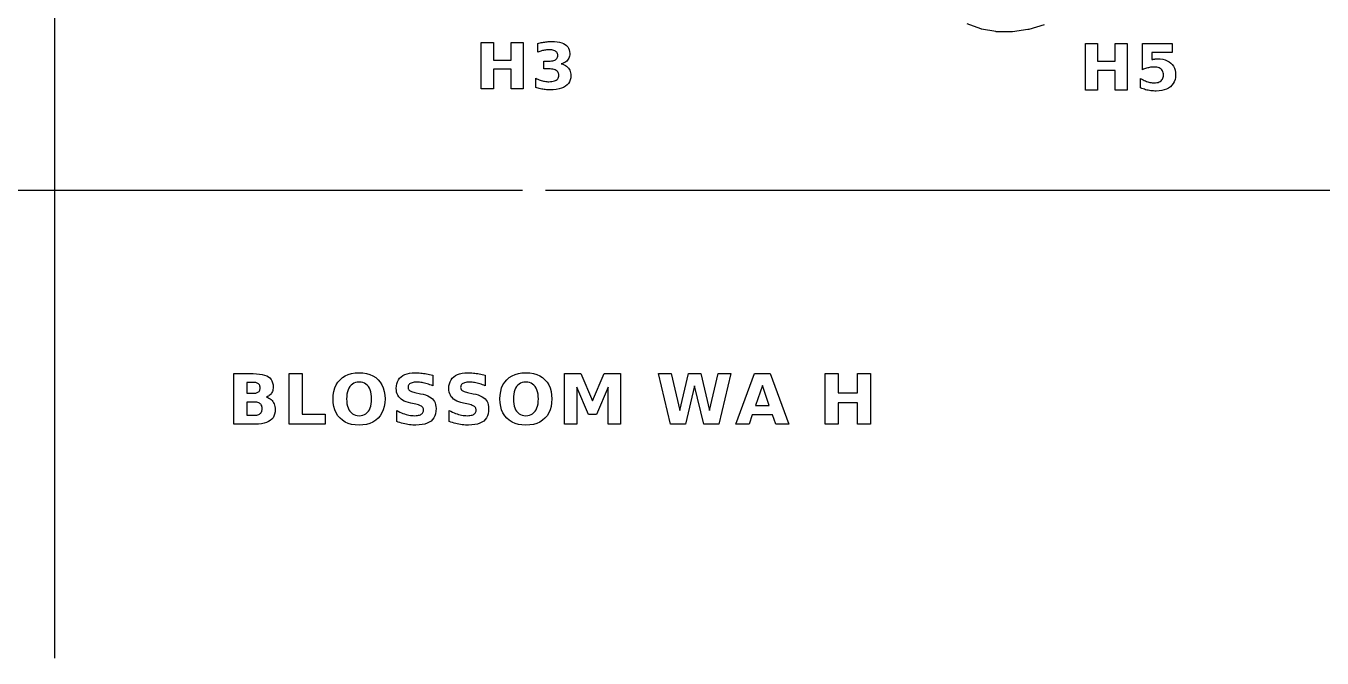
# Model space of a CAD drawing. Header units: millimetres. Extents: x 0 to 300, y 0 to 300.
# Drawn here: x 148.5 to 216.1, y 125.6 to 158.6 of the extents above; entities that cross this region are included whole.
import ezdxf

# ---------------------------------------------------------------- set-up
doc = ezdxf.new("R2010")
doc.units = ezdxf.units.MM
doc.layers.add('CUT', color=1, linetype='CONTINUOUS')
doc.layers.add('ENGRAVE', color=5, linetype='CONTINUOUS')

msp = doc.modelspace()

# ---------------------------------------------------------------- linework, layer by layer
at = {"layer": 'CUT', "color": 1}
for points in [[(150, 125.6), (150, 174.4)], [(201.6261, 158.6253), (200.8379, 158.3888), (200.7756, 158.375), (199.9823, 158.2589), (199.9624, 158.2568), (199.9423, 158.2562), (199.1559, 158.2651), (199.1347, 158.2663), (199.1137, 158.2691), (198.3599, 158.404), (198.3384, 158.4088), (198.3174, 158.4155), (197.6082, 158.6737)], [(125.6, 150), (174.4, 150)], [(175.6, 150), (224.4, 150)]]:
    msp.add_lwpolyline(points, dxfattribs=at)
at = {"layer": 'ENGRAVE', "color": 5}
for points in [[(172.8832, 157.7097), (172.8832, 156.7836), (173.8077, 156.7836), (173.8077, 157.7097), (174.4343, 157.7097), (174.4343, 155.2797), (173.8077, 155.2797), (173.8077, 156.31), (172.8832, 156.31), (172.8832, 155.2797), (172.2566, 155.2797), (172.2566, 157.7097), (172.8832, 157.7097)], [(176.505, 156.5662), (176.5771, 156.5372), (176.6426, 156.5031), (176.7016, 156.4637), (176.754, 156.4192), (176.7999, 156.3694), (176.8389, 156.3147), (176.8709, 156.2552), (176.8957, 156.191), (176.9135, 156.122), (176.9241, 156.0483), (176.9276, 155.9698), (176.92, 155.8542), (176.8969, 155.7482), (176.8585, 155.6518), (176.8047, 155.5651), (176.7355, 155.488), (176.651, 155.4205), (176.5517, 155.3631), (176.4383, 155.3161), (176.3108, 155.2795), (176.1692, 155.2534), (176.0135, 155.2377), (175.8437, 155.2325), (175.7813, 155.2334), (175.7188, 155.2359), (175.6563, 155.2401), (175.5937, 155.2459), (175.5311, 155.2534), (175.4685, 155.2626), (175.406, 155.2735), (175.3436, 155.2861), (175.2815, 155.3003), (175.2197, 155.3162), (175.158, 155.3337), (175.0966, 155.353), (175.0966, 155.8364), (175.1551, 155.8083), (175.2135, 155.7826), (175.2718, 155.7593), (175.3299, 155.7383), (175.3879, 155.7198), (175.4457, 155.7037), (175.5033, 155.69), (175.5606, 155.6789), (175.6176, 155.6701), (175.6743, 155.6639), (175.7307, 155.6602), (175.7867, 155.659), (175.8665, 155.6614), (175.9398, 155.6685), (176.0066, 155.6805), (176.067, 155.6973), (176.1209, 155.7189), (176.1684, 155.7452), (176.2089, 155.7761), (176.2421, 155.811), (176.2679, 155.8502), (176.2863, 155.8935), (176.2973, 155.941), (176.301, 155.9926), (176.2972, 156.0457), (176.2859, 156.0943), (176.267, 156.1385), (176.2406, 156.1782), (176.2066, 156.2134), (176.1651, 156.2441), (176.1162, 156.2702), (176.0601, 156.2916), (175.9969, 156.3082), (175.9264, 156.32), (175.8488, 156.3272), (175.7639, 156.3295), (175.5133, 156.3295), (175.5133, 156.7332), (175.7769, 156.7332), (175.8523, 156.7352), (175.9209, 156.7414), (175.9828, 156.7517), (176.0381, 156.7661), (176.0866, 156.7846), (176.1285, 156.8072), (176.1638, 156.8341), (176.1927, 156.8652), (176.2152, 156.9006), (176.2312, 156.9403), (176.2408, 156.9843), (176.2441, 157.0327), (176.2409, 157.0776), (176.2316, 157.1189), (176.216, 157.1568), (176.1941, 157.1911), (176.1661, 157.2219), (176.1318, 157.2491), (176.0917, 157.2725), (176.0466, 157.2916), (175.9963, 157.3065), (175.9408, 157.3171), (175.8801, 157.3235), (175.8144, 157.3256), (175.7638, 157.3247), (175.7131, 157.3218), (175.6622, 157.3171), (175.6111, 157.3104), (175.5598, 157.3019), (175.5084, 157.2914), (175.4569, 157.2791), (175.4055, 157.265), (175.3542, 157.2491), (175.3029, 157.2314), (175.2518, 157.2119), (175.2008, 157.1905), (175.2008, 157.6495), (175.2625, 157.6662), (175.3241, 157.6813), (175.3855, 157.6951), (175.4467, 157.7074), (175.5077, 157.7182), (175.5686, 157.7276), (175.6292, 157.7356), (175.6894, 157.7421), (175.7493, 157.7472), (175.8088, 157.7508), (175.8679, 157.753), (175.9267, 157.7537), (176.0779, 157.7494), (176.2159, 157.7364), (176.3407, 157.7148), (176.4522, 157.6846), (176.5505, 157.6457), (176.6355, 157.5982), (176.7074, 157.5421), (176.7662, 157.4772), (176.8119, 157.4035), (176.8446, 157.3212), (176.8641, 157.2301), (176.8707, 157.1303), (176.8676, 157.0614), (176.8582, 156.9968), (176.8426, 156.9364), (176.8208, 156.8804), (176.7927, 156.8286), (176.7584, 156.7812), (176.718, 156.7381), (176.6716, 156.6995), (176.6192, 156.6654), (176.5609, 156.6358), (176.4966, 156.6106), (176.4263, 156.5899), (176.505, 156.5662)], [(204.4124, 157.6479), (204.4124, 156.7218), (205.3369, 156.7218), (205.3369, 157.6479), (205.9635, 157.6479), (205.9635, 155.2179), (205.3369, 155.2179), (205.3369, 156.2482), (204.4124, 156.2482), (204.4124, 155.2179), (203.7857, 155.2179), (203.7857, 157.6479), (204.4124, 157.6479)], [(208.3136, 157.6479), (208.3136, 157.1873), (207.2557, 157.1873), (207.2557, 156.8113), (207.2796, 156.8176), (207.3035, 156.8234), (207.3275, 156.8286), (207.3515, 156.8334), (207.3756, 156.8377), (207.3997, 156.8414), (207.424, 156.8447), (207.4486, 156.8473), (207.4736, 156.8494), (207.4988, 156.8508), (207.5244, 156.8517), (207.5503, 156.852), (207.6929, 156.8459), (207.8246, 156.8273), (207.9454, 156.7965), (208.0552, 156.7533), (208.1541, 156.6977), (208.242, 156.6299), (208.3176, 156.5509), (208.3794, 156.4623), (208.4275, 156.3639), (208.4619, 156.2559), (208.4825, 156.1381), (208.4894, 156.0106), (208.4819, 155.884), (208.4595, 155.767), (208.422, 155.6594), (208.3697, 155.5613), (208.3023, 155.4728), (208.22, 155.3937), (208.1244, 155.3256), (208.0172, 155.2698), (207.8984, 155.2265), (207.7679, 155.1955), (207.6258, 155.1769), (207.4721, 155.1707), (207.4034, 155.1718), (207.3348, 155.1751), (207.2665, 155.1807), (207.1983, 155.1884), (207.1305, 155.1984), (207.0628, 155.2106), (206.9953, 155.225), (206.928, 155.2418), (206.8608, 155.2608), (206.7937, 155.2822), (206.7268, 155.3059), (206.66, 155.3318), (206.66, 155.825), (206.7256, 155.7886), (206.7901, 155.7554), (206.8534, 155.7253), (206.9157, 155.6984), (206.9768, 155.6747), (207.0368, 155.6541), (207.0956, 155.6367), (207.1533, 155.6225), (207.2099, 155.6114), (207.2653, 155.6035), (207.3197, 155.5987), (207.3729, 155.5971), (207.4461, 155.6002), (207.514, 155.6095), (207.5765, 155.625), (207.6336, 155.6467), (207.6854, 155.6746), (207.7317, 155.7086), (207.7718, 155.748), (207.8045, 155.7917), (207.83, 155.8399), (207.8482, 155.8924), (207.8591, 155.9493), (207.8628, 156.0106), (207.8591, 156.0723), (207.8482, 156.1295), (207.83, 156.1823), (207.8045, 156.2305), (207.7718, 156.2741), (207.7317, 156.3133), (207.6854, 156.3471), (207.6336, 156.3748), (207.5765, 156.3963), (207.514, 156.4117), (207.4461, 156.4209), (207.3729, 156.424), (207.3273, 156.423), (207.2808, 156.4201), (207.2333, 156.4152), (207.1848, 156.4084), (207.1353, 156.3997), (207.0848, 156.389), (207.0331, 156.3762), (206.9802, 156.3614), (206.9261, 156.3444), (206.8706, 156.3253), (206.814, 156.3041), (206.756, 156.2807), (206.756, 157.6479), (208.3136, 157.6479)], [(161.3786, 138.9743), (161.4152, 138.9151), (161.4452, 138.8517), (161.4685, 138.7839), (161.4852, 138.7118), (161.4952, 138.6354), (161.4985, 138.5547), (161.4914, 138.4331), (161.4699, 138.3223), (161.4341, 138.2223), (161.3841, 138.1331), (161.3197, 138.0546), (161.2411, 137.9869), (161.1478, 137.9298), (161.0397, 137.8831), (160.9166, 137.8467), (160.7787, 137.8208), (160.6259, 137.8052), (160.4582, 137.8), (159.3315, 137.8), (159.3315, 140.4325), (160.3506, 140.4325), (160.525, 140.4279), (160.6826, 140.4141), (160.8234, 140.3911), (160.9474, 140.3588), (161.0546, 140.3174), (161.145, 140.2668), (161.2201, 140.206), (161.2816, 140.1341), (161.3295, 140.0512), (161.3636, 139.9572), (161.3841, 139.8522), (161.391, 139.736), (161.3885, 139.6736), (161.381, 139.6143), (161.3685, 139.5582), (161.351, 139.5052), (161.3285, 139.4555), (161.301, 139.409), (161.2688, 139.3659), (161.2321, 139.3268), (161.1908, 139.2915), (161.1451, 139.2601), (161.0948, 139.2325), (161.0401, 139.2088), (161.1102, 139.1847), (161.1749, 139.1546), (161.234, 139.1185), (161.2877, 139.0764), (161.3359, 139.0283), (161.3786, 138.9743)], [(164.0991, 138.3131), (164.0991, 137.8), (162.2283, 137.8), (162.2283, 140.4325), (162.9072, 140.4325), (162.9072, 138.3131), (164.0991, 138.3131)], [(166.6004, 140.3187), (166.7433, 140.2279), (166.8708, 140.1169), (166.9807, 139.9881), (167.0706, 139.844), (167.1406, 139.6845), (167.1905, 139.5096), (167.2205, 139.3193), (167.2305, 139.1136), (167.2205, 138.9085), (167.1905, 138.7186), (167.1406, 138.5441), (167.0706, 138.3848), (166.9807, 138.2408), (166.8708, 138.1121), (166.7433, 138.0011), (166.6004, 137.9103), (166.4423, 137.8397), (166.269, 137.7892), (166.0803, 137.759), (165.8763, 137.7489), (165.6729, 137.759), (165.4846, 137.7892), (165.3114, 137.8397), (165.1534, 137.9103), (165.0105, 138.0011), (164.8828, 138.1121), (164.7726, 138.2408), (164.6824, 138.3848), (164.6123, 138.5441), (164.5622, 138.7186), (164.5322, 138.9085), (164.5222, 139.1136), (164.5322, 139.3193), (164.5622, 139.5096), (164.6123, 139.6845), (164.6824, 139.844), (164.7726, 139.9881), (164.8828, 140.1169), (165.0105, 140.2279), (165.1534, 140.3187), (165.3114, 140.3893), (165.4846, 140.4398), (165.6729, 140.47), (165.8763, 140.4801), (166.0803, 140.47), (166.269, 140.4398), (166.4423, 140.3893), (166.6004, 140.3187)], [(169.5767, 139.8518), (169.5058, 139.8775), (169.4356, 139.9006), (169.3659, 139.921), (169.2969, 139.9388), (169.2288, 139.9539), (169.1619, 139.9662), (169.0963, 139.9758), (169.032, 139.9827), (168.969, 139.9868), (168.9072, 139.9882), (168.8296, 139.9863), (168.7591, 139.9807), (168.6956, 139.9714), (168.6392, 139.9584), (168.5898, 139.9416), (168.5475, 139.9212), (168.512, 139.8968), (168.4829, 139.8683), (168.4602, 139.8357), (168.4441, 139.7989), (168.4344, 139.7581), (168.4311, 139.7131), (168.4333, 139.6791), (168.4399, 139.6478), (168.4508, 139.619), (168.466, 139.5928), (168.4856, 139.5692), (168.5096, 139.5483), (168.5393, 139.529), (168.5761, 139.5107), (168.62, 139.4934), (168.671, 139.4769), (168.7291, 139.4614), (168.7944, 139.4469), (169.0835, 139.3887), (169.2228, 139.3567), (169.348, 139.3197), (169.4591, 139.2776), (169.5561, 139.2304), (169.639, 139.1781), (169.7077, 139.1207), (169.7643, 139.0565), (169.8106, 138.9839), (169.8466, 138.9029), (169.8723, 138.8135), (169.8877, 138.7156), (169.8929, 138.6093), (169.8857, 138.4703), (169.8642, 138.3438), (169.8283, 138.2296), (169.7781, 138.1278), (169.7135, 138.0384), (169.6345, 137.9613), (169.5409, 137.8964), (169.4321, 137.8433), (169.3081, 137.802), (169.1691, 137.7725), (169.0148, 137.7548), (168.8455, 137.7489), (168.762, 137.7502), (168.6784, 137.7542), (168.5947, 137.7608), (168.5109, 137.77), (168.427, 137.7819), (168.343, 137.7965), (168.2589, 137.8136), (168.1749, 137.8333), (168.0908, 137.8555), (168.0068, 137.8803), (167.9227, 137.9077), (167.8387, 137.9375), (167.8387, 138.5106), (167.9223, 138.4678), (168.0049, 138.4286), (168.0866, 138.3931), (168.1674, 138.3613), (168.2473, 138.3332), (168.3262, 138.3087), (168.4042, 138.288), (168.4813, 138.271), (168.5574, 138.2578), (168.6326, 138.2484), (168.7069, 138.2427), (168.7803, 138.2408), (168.8514, 138.2429), (168.9168, 138.249), (168.9764, 138.2593), (169.0302, 138.2737), (169.0783, 138.2922), (169.1206, 138.3149), (169.1567, 138.3413), (169.1862, 138.3713), (169.2092, 138.4048), (169.2256, 138.4418), (169.2354, 138.4824), (169.2387, 138.5265), (169.2365, 138.566), (169.2298, 138.6025), (169.2186, 138.6358), (169.203, 138.6659), (169.183, 138.693), (169.1585, 138.7169), (169.1273, 138.7388), (169.0873, 138.76), (169.0384, 138.7804), (168.9806, 138.8), (168.9139, 138.8188), (168.8384, 138.8368), (168.5757, 138.895), (168.45, 138.926), (168.336, 138.9626), (168.2339, 139.0047), (168.1435, 139.0525), (168.065, 139.1058), (167.9983, 139.1647), (167.9425, 139.23), (167.8969, 139.3025), (167.8614, 139.3821), (167.836, 139.4688), (167.8208, 139.5627), (167.8158, 139.6637), (167.8228, 139.7898), (167.844, 139.9057), (167.8792, 140.0115), (167.9286, 140.1073), (167.9921, 140.193), (168.0697, 140.2685), (168.1605, 140.3332), (168.2636, 140.3861), (168.3791, 140.4272), (168.507, 140.4566), (168.6471, 140.4742), (168.7997, 140.4801), (168.8723, 140.4792), (168.9456, 140.4765), (169.0196, 140.472), (169.0943, 140.4656), (169.1697, 140.4575), (169.2458, 140.4475), (169.3226, 140.4357), (169.4003, 140.4221), (169.4789, 140.4067), (169.5584, 140.3895), (169.6388, 140.3705), (169.7201, 140.3496), (169.7201, 139.7925), (169.6481, 139.8235), (169.5767, 139.8518)], [(172.3219, 139.8518), (172.251, 139.8775), (172.1808, 139.9006), (172.1112, 139.921), (172.0421, 139.9388), (171.974, 139.9539), (171.9071, 139.9662), (171.8415, 139.9758), (171.7772, 139.9827), (171.7142, 139.9868), (171.6524, 139.9882), (171.5748, 139.9863), (171.5043, 139.9807), (171.4408, 139.9714), (171.3844, 139.9584), (171.335, 139.9416), (171.2927, 139.9212), (171.2572, 139.8968), (171.2281, 139.8683), (171.2054, 139.8357), (171.1893, 139.7989), (171.1796, 139.7581), (171.1764, 139.7131), (171.1785, 139.6791), (171.1851, 139.6478), (171.196, 139.619), (171.2112, 139.5928), (171.2308, 139.5692), (171.2548, 139.5483), (171.2845, 139.529), (171.3213, 139.5107), (171.3652, 139.4934), (171.4163, 139.4769), (171.4744, 139.4614), (171.5396, 139.4469), (171.8288, 139.3887), (171.9681, 139.3567), (172.0932, 139.3197), (172.2043, 139.2776), (172.3013, 139.2304), (172.3842, 139.1781), (172.4529, 139.1207), (172.5095, 139.0565), (172.5558, 138.9839), (172.5918, 138.9029), (172.6175, 138.8135), (172.6329, 138.7156), (172.6381, 138.6093), (172.6309, 138.4703), (172.6094, 138.3438), (172.5735, 138.2296), (172.5233, 138.1278), (172.4587, 138.0384), (172.3798, 137.9613), (172.2861, 137.8964), (172.1773, 137.8433), (172.0533, 137.802), (171.9143, 137.7725), (171.7601, 137.7548), (171.5907, 137.7489), (171.5072, 137.7502), (171.4236, 137.7542), (171.3399, 137.7608), (171.2561, 137.77), (171.1722, 137.7819), (171.0882, 137.7965), (171.0041, 137.8136), (170.9201, 137.8333), (170.8361, 137.8555), (170.752, 137.8803), (170.668, 137.9077), (170.5839, 137.9375), (170.5839, 138.5106), (170.6675, 138.4678), (170.7501, 138.4286), (170.8319, 138.3931), (170.9127, 138.3613), (170.9925, 138.3332), (171.0714, 138.3087), (171.1494, 138.288), (171.2265, 138.271), (171.3026, 138.2578), (171.3779, 138.2484), (171.4521, 138.2427), (171.5255, 138.2408), (171.5966, 138.2429), (171.662, 138.249), (171.7216, 138.2593), (171.7755, 138.2737), (171.8235, 138.2922), (171.8658, 138.3149), (171.9019, 138.3413), (171.9314, 138.3713), (171.9544, 138.4048), (171.9708, 138.4418), (171.9806, 138.4824), (171.9839, 138.5265), (171.9817, 138.566), (171.975, 138.6025), (171.9639, 138.6358), (171.9483, 138.6659), (171.9282, 138.693), (171.9037, 138.7169), (171.8725, 138.7388), (171.8325, 138.76), (171.7836, 138.7804), (171.7258, 138.8), (171.6592, 138.8188), (171.5837, 138.8368), (171.3209, 138.895), (171.1952, 138.926), (171.0812, 138.9626), (170.9791, 139.0047), (170.8888, 139.0525), (170.8102, 139.1058), (170.7435, 139.1647), (170.6877, 139.23), (170.6421, 139.3025), (170.6066, 139.3821), (170.5813, 139.4688), (170.5661, 139.5627), (170.561, 139.6637), (170.568, 139.7898), (170.5892, 139.9057), (170.6245, 140.0115), (170.6738, 140.1073), (170.7373, 140.193), (170.8149, 140.2685), (170.9057, 140.3332), (171.0088, 140.3861), (171.1243, 140.4272), (171.2522, 140.4566), (171.3924, 140.4742), (171.5449, 140.4801), (171.6175, 140.4792), (171.6908, 140.4765), (171.7648, 140.472), (171.8395, 140.4656), (171.9149, 140.4575), (171.991, 140.4475), (172.0678, 140.4357), (172.1455, 140.4221), (172.2242, 140.4067), (172.3037, 140.3895), (172.384, 140.3705), (172.4653, 140.3496), (172.4653, 139.7925), (172.3933, 139.8235), (172.3219, 139.8518)], [(175.448, 140.2279), (175.5755, 140.1169), (175.6854, 139.9881), (175.7753, 139.844), (175.8453, 139.6845), (175.8952, 139.5096), (175.9252, 139.3193), (175.9352, 139.1136), (175.9252, 138.9085), (175.8952, 138.7186), (175.8453, 138.5441), (175.7753, 138.3848), (175.6854, 138.2408), (175.5755, 138.1121), (175.448, 138.0011), (175.3051, 137.9103), (175.147, 137.8397), (174.9736, 137.7892), (174.785, 137.759), (174.581, 137.7489), (174.3776, 137.759), (174.1893, 137.7892), (174.0161, 137.8397), (173.8581, 137.9103), (173.7152, 138.0011), (173.5874, 138.1121), (173.4773, 138.2408), (173.3871, 138.3848), (173.317, 138.5441), (173.2669, 138.7186), (173.2369, 138.9085), (173.2269, 139.1136), (173.2369, 139.3193), (173.2669, 139.5096), (173.317, 139.6845), (173.3871, 139.844), (173.4773, 139.9881), (173.5874, 140.1169), (173.7152, 140.2279), (173.8581, 140.3187), (174.0161, 140.3893), (174.1893, 140.4398), (174.3776, 140.47), (174.581, 140.4801), (174.785, 140.47), (174.9736, 140.4398), (175.147, 140.3893), (175.3051, 140.3187), (175.448, 140.2279)], [(178.6593, 140.4325), (179.5215, 140.4325), (179.5215, 137.8), (178.8797, 137.8), (178.8797, 139.7255), (178.2731, 138.306), (177.8429, 138.306), (177.2363, 139.7255), (177.2363, 137.8), (176.5927, 137.8), (176.5927, 140.4325), (177.4567, 140.4325), (178.0562, 139.0237), (178.6593, 140.4325)], [(183.0653, 140.4325), (183.7195, 140.4325), (184.1709, 138.5194), (184.6258, 140.4325), (185.2711, 140.4325), (184.6505, 137.8), (183.8676, 137.8), (183.3897, 139.8013), (182.9172, 137.8), (182.1343, 137.8), (181.5084, 140.4325), (182.159, 140.4325), (182.6139, 138.5194), (183.0653, 140.4325)], [(187.3304, 140.4325), (188.3055, 137.8), (187.6231, 137.8), (187.4574, 138.2796), (186.3959, 138.2796), (186.2284, 137.8), (185.546, 137.8), (186.5211, 140.4325), (187.3304, 140.4325)], [(191.8811, 140.4325), (192.5599, 140.4325), (192.5599, 137.8), (191.8811, 137.8), (191.8811, 138.9161), (190.8796, 138.9161), (190.8796, 137.8), (190.2007, 137.8), (190.2007, 140.4325), (190.8796, 140.4325), (190.8796, 139.4292), (191.8811, 139.4292), (191.8811, 140.4325)], [(160.5995, 139.4623), (160.6292, 139.4839), (160.6546, 139.5093), (160.6753, 139.5384), (160.6914, 139.5712), (160.7029, 139.6077), (160.7098, 139.648), (160.7121, 139.692), (160.7098, 139.7354), (160.7029, 139.7753), (160.6914, 139.8116), (160.6753, 139.8444), (160.6546, 139.8735), (160.6292, 139.8991), (160.5995, 139.921), (160.5654, 139.9388), (160.527, 139.9527), (160.4843, 139.9626), (160.4372, 139.9686), (160.3859, 139.9705), (160.0103, 139.9705), (160.0103, 139.4134), (160.3859, 139.4134), (160.4372, 139.4153), (160.4843, 139.4212), (160.527, 139.431), (160.5654, 139.4447), (160.5995, 139.4623)], [(165.5245, 139.8863), (165.4559, 139.829), (165.395, 139.759), (165.3427, 139.6774), (165.3, 139.5854), (165.2667, 139.483), (165.243, 139.3703), (165.2287, 139.2471), (165.2239, 139.1136), (165.2287, 138.9806), (165.243, 138.8579), (165.2667, 138.7455), (165.3, 138.6434), (165.3427, 138.5516), (165.395, 138.47), (165.4559, 138.4), (165.5245, 138.3427), (165.6008, 138.2981), (165.6849, 138.2663), (165.7768, 138.2472), (165.8763, 138.2408), (165.9765, 138.2472), (166.0687, 138.2663), (166.1532, 138.2981), (166.2298, 138.3427), (166.2985, 138.4), (166.3595, 138.47), (166.4117, 138.5516), (166.4545, 138.6434), (166.4877, 138.7455), (166.5115, 138.8579), (166.5258, 138.9806), (166.5305, 139.1136), (166.5258, 139.2471), (166.5115, 139.3703), (166.4877, 139.483), (166.4545, 139.5854), (166.4117, 139.6774), (166.3595, 139.759), (166.2985, 139.829), (166.2298, 139.8863), (166.1532, 139.9309), (166.0687, 139.9627), (165.9765, 139.9818), (165.8763, 139.9882), (165.7768, 139.9818), (165.6849, 139.9627), (165.6008, 139.9309), (165.5245, 139.8863)], [(174.1605, 139.829), (174.0997, 139.759), (174.0474, 139.6774), (174.0046, 139.5854), (173.9714, 139.483), (173.9476, 139.3703), (173.9334, 139.2471), (173.9286, 139.1136), (173.9334, 138.9806), (173.9476, 138.8579), (173.9714, 138.7455), (174.0046, 138.6434), (174.0474, 138.5516), (174.0997, 138.47), (174.1605, 138.4), (174.2292, 138.3427), (174.3055, 138.2981), (174.3896, 138.2663), (174.4815, 138.2472), (174.581, 138.2408), (174.6811, 138.2472), (174.7734, 138.2663), (174.8579, 138.2981), (174.9345, 138.3427), (175.0032, 138.4), (175.0642, 138.47), (175.1164, 138.5516), (175.1592, 138.6434), (175.1924, 138.7455), (175.2162, 138.8579), (175.2304, 138.9806), (175.2352, 139.1136), (175.2304, 139.2471), (175.2162, 139.3703), (175.1924, 139.483), (175.1592, 139.5854), (175.1164, 139.6774), (175.0642, 139.759), (175.0032, 139.829), (174.9345, 139.8863), (174.8579, 139.9309), (174.7734, 139.9627), (174.6811, 139.9818), (174.581, 139.9882), (174.4815, 139.9818), (174.3896, 139.9627), (174.3055, 139.9309), (174.2292, 139.8863), (174.1605, 139.829)], [(186.9267, 139.8154), (186.5652, 138.768), (187.2864, 138.768), (186.9267, 139.8154)], [(160.7165, 138.3484), (160.748, 138.3796), (160.7738, 138.4158), (160.7939, 138.4568), (160.8082, 138.5027), (160.8168, 138.5536), (160.8197, 138.6093), (160.8168, 138.664), (160.8083, 138.7138), (160.7941, 138.759), (160.7742, 138.7994), (160.7486, 138.835), (160.7174, 138.8659), (160.6804, 138.892), (160.6377, 138.9134), (160.5891, 138.93), (160.5348, 138.9419), (160.4747, 138.949), (160.4088, 138.9514), (160.0103, 138.9514), (160.0103, 138.262), (160.4088, 138.262), (160.4742, 138.2644), (160.5339, 138.2716), (160.588, 138.2836), (160.6365, 138.3004), (160.6793, 138.322), (160.7165, 138.3484)]]:
    msp.add_lwpolyline(points, close=True, dxfattribs=at)

doc.saveas('drawing.dxf')
